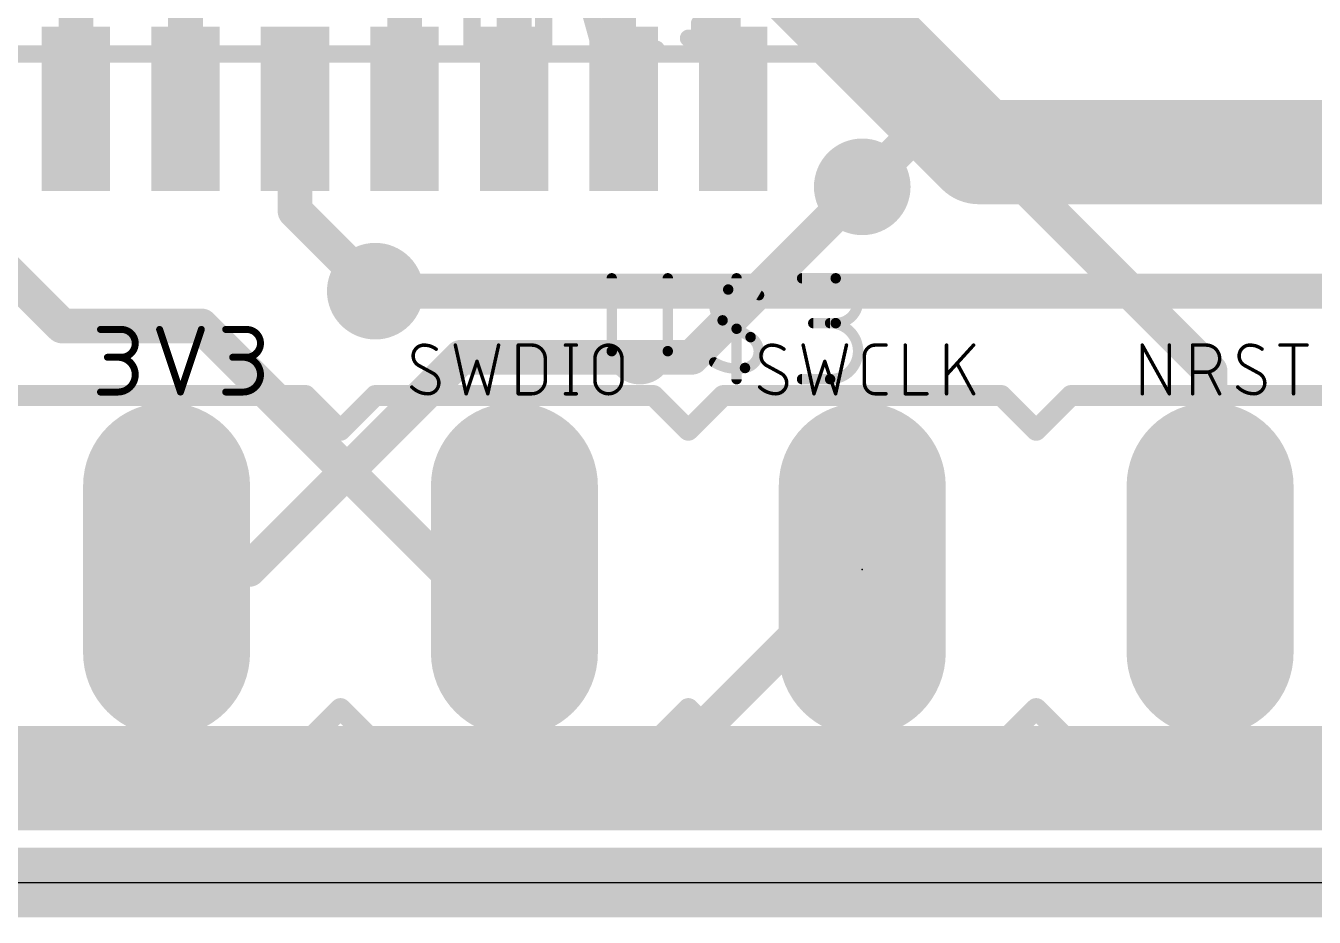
# Model space of a CAD drawing. Extents: x -0.3 to 81.4, y -1.5 to 30.2.
# Drawn here: x 33.77 to 43.18, y -0.25 to 6.26 of the extents above; entities that cross this region are included whole.
import ezdxf

# ---------------------------------------------------------------- set-up
doc = ezdxf.new("R2010")
doc.units = 0
for name, color, linetype in [('1', 12, 'CONTINUOUS'), ('16', 132, 'CONTINUOUS'), ('17', 110, 'CONTINUOUS'), ('18', 110, 'CONTINUOUS'), ('20', 31, 'CONTINUOUS'), ('21', 253, 'CONTINUOUS'), ('23', 53, 'CONTINUOUS'), ('25', 253, 'CONTINUOUS'), ('28', 253, 'CONTINUOUS'), ('51', 253, 'CONTINUOUS')]:
    doc.layers.add(name, color=color, linetype=linetype)

# ---------------------------------------------------------------- blocks, each defined once
blk = doc.blocks.new('RECT')
blk.add_solid([(-0.5, -0.5), (0.5, -0.5), (-0.5, 0.5), (0.5, 0.5)])
blk = doc.blocks.new('LONGP100')
at = {"const_width": 1}
blk.add_lwpolyline([(-0.5, 0), (0.5, 0)], dxfattribs=at)
at = {"const_width": 0.5}
for points in [[(-0.5, 0.25, 1), (-0.5, -0.25)], [(0.5, -0.25, 1), (0.5, 0.25)]]:
    blk.add_lwpolyline(points, format="xyb", dxfattribs=at)
blk = doc.blocks.new('ROUNDV')
at = {"const_width": 0.5}
blk.add_lwpolyline([(0, -0.25, 1), (0, 0.25, 1), (0, -0.25)], format="xyb", dxfattribs=at)

msp = doc.modelspace()

# ---------------------------------------------------------------- linework, layer by layer
at = {"layer": '1'}
for points, const_width in [([(34.136, 5.65), (34.136, 7.266)], 0.254), ([(34.936, 5.65), (34.936, 6.8855)], 0.254), ([(38.1, 5.686), (38.1, 6.858)], 0.254), ([(42.418, 3.7338), (39.37, 6.7818)], 0.254), ([(37.336, 6.602), (37.336, 5.65)], 0.254), ([(38.862, 5.724), (38.862, 6.604)], 0.254), ([(36.536, 5.65), (36.536, 6.39)], 0.254), ([(38.936, 5.65), (38.862, 5.724)], 0.254), ([(35.736, 5.65), (35.736, 4.904)], 0.254), ([(38.136, 5.65), (38.1, 5.686)], 0.254), ([(38.6334, 3.8354), (39.878, 5.08)], 0.254), ([(35.736, 4.904), (36.322, 4.318)], 0.254), ([(35.3993, 2.286), (36.9487, 3.8354)], 0.254), ([(36.9487, 3.8354), (38.6334, 3.8354)], 0.254), ([(42.418, 2.286), (42.418, 3.7338)], 0.254), ([(34.798, 2.286), (35.3993, 2.286)], 0.254), ([(52.2224, 0.6604), (29.6655, 0.6604)], 0.4064), ([(79.248, 0), (29.464, 0)], 0.508)]:
    msp.add_lwpolyline(points, dxfattribs=dict(at, const_width=const_width))
at = {"layer": '1', "const_width": 0.127}
for points in [[(38.9069, 5.7689, 1), (38.8171, 5.6791)], [(35.7995, 5.65, 1), (35.6725, 5.65)], [(38.1449, 5.7309, 1), (38.0551, 5.6411)], [(38.0365, 5.686, 1), (38.1635, 5.686)], [(38.0911, 5.6051, 1), (38.1809, 5.6949)], [(38.7985, 5.724, 1), (38.9255, 5.724)], [(38.8911, 5.6051, 1), (38.9809, 5.6949)], [(34.0725, 5.65, 1), (34.1995, 5.65)], [(34.8725, 5.65, 1), (34.9995, 5.65)], [(36.4725, 5.65, 1), (36.5995, 5.65)], [(37.2725, 5.65, 1), (37.3995, 5.65)], [(39.9229, 5.0351, 1), (39.8331, 5.1249)], [(35.7809, 4.9489, 1), (35.6911, 4.8591)], [(35.6725, 4.904, 1), (35.7995, 4.904)], [(36.2771, 4.2731, 1), (36.3669, 4.3629)], [(36.9487, 3.8989, 1), (36.9487, 3.7719)], [(36.9936, 3.7905, 1), (36.9038, 3.8803)], [(38.6334, 3.7719, 1), (38.6334, 3.8989)], [(38.5885, 3.8803, 1), (38.6783, 3.7905)], [(42.4815, 3.7338, 1), (42.3545, 3.7338)], [(42.3731, 3.6889, 1), (42.4629, 3.7787)], [(34.798, 2.3495, 1), (34.798, 2.2225)], [(35.3544, 2.3309, 1), (35.4442, 2.2411)], [(35.3993, 2.2225, 1), (35.3993, 2.3495)], [(42.3545, 2.286, 1), (42.4815, 2.286)]]:
    msp.add_lwpolyline(points, format="xyb", dxfattribs=at)
at = {"layer": '16'}
for points, const_width in [([(40.43, 5.632), (38.696, 7.366)], 0.762), ([(40.728, 5.334), (40.43, 5.632)], 0.762), ([(39.878, 5.08), (40.43, 5.632)], 0.254), ([(56.896, 5.334), (40.728, 5.334)], 0.762), ([(34.036, 4.064), (33.274, 4.826)], 0.254), ([(36.322, 4.318), (55.372, 4.318)], 0.254), ([(35.052, 4.064), (34.036, 4.064)], 0.254), ([(36.83, 2.286), (35.052, 4.064)], 0.254), ([(37.338, 2.286), (36.83, 2.286)], 0.254), ([(38.1, 0.508), (39.878, 2.286)], 0.254), ([(29.972, 0.762), (73.152, 0.762)], 0.762), ([(32.258, 0.508), (38.1, 0.508)], 0.254)]:
    msp.add_lwpolyline(points, dxfattribs=dict(at, const_width=const_width))
for points, const_width in [([(40.5647, 5.7667, 1), (40.2953, 5.4973)], 0.381), ([(40.2953, 5.4973, 1), (40.5647, 5.7667)], 0.381), ([(40.4749, 5.5871, 1), (40.3851, 5.6769)], 0.127), ([(40.728, 5.5245, 1), (40.728, 5.1435)], 0.381), ([(40.5933, 5.1993, 1), (40.8627, 5.4687)], 0.381), ([(39.8331, 5.1249, 1), (39.9229, 5.0351)], 0.127), ([(36.322, 4.3815, 1), (36.322, 4.2545)], 0.127), ([(34.036, 4.1275, 1), (34.036, 4.0005)], 0.127), ([(33.9911, 4.0191, 1), (34.0809, 4.1089)], 0.127), ([(35.0969, 4.1089, 1), (35.0071, 4.0191)], 0.127), ([(35.052, 4.0005, 1), (35.052, 4.1275)], 0.127), ([(36.83, 2.3495, 1), (36.83, 2.2225)], 0.127), ([(36.7851, 2.2411, 1), (36.8749, 2.3309)], 0.127), ([(37.338, 2.2225, 1), (37.338, 2.3495)], 0.127), ([(39.9229, 2.2411, 1), (39.8331, 2.3309)], 0.127), ([(38.0551, 0.5529, 1), (38.1449, 0.4631)], 0.127), ([(38.1, 0.4445, 1), (38.1, 0.5715)], 0.127)]:
    msp.add_lwpolyline(points, format="xyb", dxfattribs=dict(at, const_width=const_width))
at = {"layer": '20'}
msp.add_line((0, 0), (79.375, 0), dxfattribs=at)
at = {"layer": '21'}
for points, const_width in [([(34.3154, 4.0386), (34.4678, 4.0386)], 0.0508), ([(34.7472, 4.0386), (34.8996, 3.5814)], 0.0508), ([(34.8996, 3.5814), (35.052, 4.0386)], 0.0508), ([(35.2298, 4.0386), (35.3822, 4.0386)], 0.0508), ([(34.4678, 3.8354), (34.3662, 3.8354)], 0.0508), ([(35.3822, 3.8354), (35.2806, 3.8354)], 0.0508), ([(36.9066, 3.9243), (36.9856, 3.5687)], 0.0254), ([(37.1437, 3.5687), (37.2227, 3.9243)], 0.0254), ([(37.3659, 3.5687), (37.3659, 3.9243)], 0.0254), ([(37.3659, 3.9243), (37.4647, 3.9243)], 0.0254), ([(37.7109, 3.9243), (37.79, 3.9243)], 0.0254), ([(37.7505, 3.9243), (37.7505, 3.5687)], 0.0254), ([(39.4466, 3.9243), (39.5256, 3.5687)], 0.0254), ([(39.6837, 3.5687), (39.7627, 3.9243)], 0.0254), ([(39.8936, 3.6477), (39.8936, 3.8453)], 0.0254), ([(39.9726, 3.9243), (40.0516, 3.9243)], 0.0254), ([(40.1923, 3.9243), (40.1923, 3.5687)], 0.0254), ([(40.4935, 3.5687), (40.4935, 3.9243)], 0.0254), ([(40.6911, 3.9243), (40.4935, 3.707)], 0.0254), ([(41.9227, 3.5687), (41.9227, 3.9243)], 0.0254), ([(41.9227, 3.9243), (42.1203, 3.5687)], 0.0254), ([(42.1203, 3.5687), (42.1203, 3.9243)], 0.0254), ([(42.2905, 3.5687), (42.2905, 3.9243)], 0.0254), ([(42.2905, 3.9243), (42.3893, 3.9243)], 0.0254), ([(42.9285, 3.9243), (43.1261, 3.9243)], 0.0254), ([(43.0273, 3.5687), (43.0273, 3.9243)], 0.0254), ([(36.7467, 3.7169), (36.6381, 3.7761)], 0.0254), ([(36.9856, 3.5687), (37.0647, 3.8058)], 0.0254), ([(37.0647, 3.8058), (37.1437, 3.5687)], 0.0254), ([(37.5635, 3.8255), (37.5635, 3.6675)], 0.0254), ([(37.926, 3.6675), (37.926, 3.8255)], 0.0254), ([(38.1236, 3.8255), (38.1236, 3.6675)], 0.0254), ([(39.2867, 3.7169), (39.1781, 3.7761)], 0.0254), ([(39.5256, 3.5687), (39.6047, 3.8058)], 0.0254), ([(39.6047, 3.8058), (39.6837, 3.5687)], 0.0254), ([(40.6911, 3.5687), (40.5725, 3.786)], 0.0254), ([(42.778, 3.7169), (42.6693, 3.7761)], 0.0254), ([(42.3893, 3.7267), (42.2905, 3.7267)], 0.0254), ([(42.488, 3.5687), (42.409, 3.7267)], 0.0254), ([(35.814, 3.556), (33.528, 3.556)], 0.1524), ([(34.3154, 3.5814), (34.4424, 3.5814)], 0.0508), ([(35.2298, 3.5814), (35.3568, 3.5814)], 0.0508), ([(36.068, 3.302), (35.814, 3.556)], 0.1524), ([(36.322, 3.556), (36.068, 3.302)], 0.1524), ([(38.354, 3.556), (36.322, 3.556)], 0.1524), ([(37.4647, 3.5687), (37.3659, 3.5687)], 0.0254), ([(37.7109, 3.5687), (37.79, 3.5687)], 0.0254), ([(38.608, 3.302), (38.354, 3.556)], 0.1524), ([(38.862, 3.556), (38.608, 3.302)], 0.1524), ([(40.894, 3.556), (38.862, 3.556)], 0.1524), ([(40.0516, 3.5687), (39.9726, 3.5687)], 0.0254), ([(40.1923, 3.5687), (40.3503, 3.5687)], 0.0254), ([(41.148, 3.302), (40.894, 3.556)], 0.1524), ([(41.402, 3.556), (41.148, 3.302)], 0.1524), ([(43.434, 3.556), (41.402, 3.556)], 0.1524), ([(35.814, 1.016), (36.068, 1.27)], 0.1524), ([(36.068, 1.27), (36.322, 1.016)], 0.1524), ([(38.354, 1.016), (38.608, 1.27)], 0.1524), ([(38.608, 1.27), (38.862, 1.016)], 0.1524), ([(40.894, 1.016), (41.148, 1.27)], 0.1524), ([(41.148, 1.27), (41.402, 1.016)], 0.1524), ([(33.528, 1.016), (35.814, 1.016)], 0.1524), ([(36.322, 1.016), (38.354, 1.016)], 0.1524), ([(38.862, 1.016), (40.894, 1.016)], 0.1524), ([(41.402, 1.016), (43.434, 1.016)], 0.1524)]:
    msp.add_lwpolyline(points, dxfattribs=dict(at, const_width=const_width))
for points, const_width in [([(34.3154, 4.0513, 1), (34.3154, 4.0259)], 0.0254), ([(34.4678, 3.8354, 1), (34.4678, 4.0386)], 0.0508), ([(34.4678, 4.0513, 1), (34.4678, 4.0259)], 0.0254), ([(34.4678, 4.0259, 1), (34.4678, 4.0513)], 0.0254), ([(34.7592, 4.0426, 1), (34.7351, 4.0346)], 0.0254), ([(35.064, 4.0346, 1), (35.0399, 4.0426)], 0.0254), ([(35.2298, 4.0513, 1), (35.2298, 4.0259)], 0.0254), ([(35.3822, 3.8354, 1), (35.3822, 4.0386)], 0.0508), ([(35.3822, 4.0513, 1), (35.3822, 4.0259)], 0.0254), ([(35.3822, 4.0259, 1), (35.3822, 4.0513)], 0.0254), ([(34.3662, 3.8481, 1), (34.3662, 3.8227)], 0.0254), ([(34.4424, 3.5814, 1), (34.4424, 3.8354)], 0.0508), ([(34.4424, 3.8481, 1), (34.4424, 3.8227)], 0.0254), ([(34.4678, 3.8481, 1), (34.4678, 3.8227)], 0.0254), ([(34.4678, 3.8227, 1), (34.4678, 3.8481)], 0.0254), ([(35.2806, 3.8481, 1), (35.2806, 3.8227)], 0.0254), ([(35.3568, 3.5814, 1), (35.3568, 3.8354)], 0.0508), ([(35.3568, 3.8481, 1), (35.3568, 3.8227)], 0.0254), ([(35.3822, 3.8481, 1), (35.3822, 3.8227)], 0.0254), ([(35.3822, 3.8227, 1), (35.3822, 3.8481)], 0.0254), ([(36.6776, 3.9243, 0.4142), (36.5986, 3.8453)], 0.0254), ([(36.5986, 3.8453, 0.2656), (36.6381, 3.7761)], 0.0254), ([(36.6049, 3.8453, 1), (36.5922, 3.8453)], 0.0127), ([(36.7665, 3.8947, 0.1623), (36.6776, 3.9243)], 0.0254), ([(36.6776, 3.9306, 1), (36.6776, 3.918)], 0.0127), ([(36.6776, 3.918, 1), (36.6776, 3.9306)], 0.0127), ([(36.7627, 3.8896, 1), (36.7703, 3.8997)], 0.0127), ([(36.9128, 3.9257, 1), (36.9004, 3.9229)], 0.0127), ([(37.2289, 3.9229, 1), (37.2165, 3.9257)], 0.0127), ([(37.3723, 3.9243, 1), (37.3596, 3.9243)], 0.0127), ([(37.3659, 3.9306, 1), (37.3659, 3.918)], 0.0127), ([(37.5635, 3.8255, 0.4142), (37.4647, 3.9243)], 0.0254), ([(37.4647, 3.9306, 1), (37.4647, 3.918)], 0.0127), ([(37.4647, 3.918, 1), (37.4647, 3.9306)], 0.0127), ([(37.7109, 3.9306, 1), (37.7109, 3.918)], 0.0127), ([(37.7568, 3.9243, 1), (37.7441, 3.9243)], 0.0127), ([(37.79, 3.918, 1), (37.79, 3.9306)], 0.0127), ([(38.1235, 3.8255, 1), (37.926, 3.8255)], 0.0254), ([(39.1449, 3.8453, 1), (39.1322, 3.8453)], 0.0127), ([(39.2176, 3.9243, 0.4142), (39.1386, 3.8453)], 0.0254), ([(39.1386, 3.8453, 0.2656), (39.1781, 3.7761)], 0.0254), ([(39.3065, 3.8947, 0.1623), (39.2176, 3.9243)], 0.0254), ([(39.2176, 3.9306, 1), (39.2176, 3.918)], 0.0127), ([(39.2176, 3.918, 1), (39.2176, 3.9306)], 0.0127), ([(39.3027, 3.8896, 1), (39.3103, 3.8997)], 0.0127), ([(39.4528, 3.9257, 1), (39.4404, 3.9229)], 0.0127), ([(39.7689, 3.9229, 1), (39.7565, 3.9257)], 0.0127), ([(39.9726, 3.9243, 0.4142), (39.8936, 3.8453)], 0.0254), ([(39.8999, 3.8453, 1), (39.8872, 3.8453)], 0.0127), ([(39.9726, 3.9306, 1), (39.9726, 3.918)], 0.0127), ([(39.9726, 3.918, 1), (39.9726, 3.9306)], 0.0127), ([(40.0516, 3.918, 1), (40.0516, 3.9306)], 0.0127), ([(40.1986, 3.9243, 1), (40.1859, 3.9243)], 0.0127), ([(40.4999, 3.9243, 1), (40.4872, 3.9243)], 0.0127), ([(40.6958, 3.92, 1), (40.6864, 3.9286)], 0.0127), ([(41.9283, 3.9274, 1), (41.9171, 3.9212)], 0.0127), ([(41.929, 3.9243, 1), (41.9164, 3.9243)], 0.0127), ([(42.1266, 3.9243, 1), (42.1139, 3.9243)], 0.0127), ([(42.2968, 3.9243, 1), (42.2841, 3.9243)], 0.0127), ([(42.2905, 3.9306, 1), (42.2905, 3.918)], 0.0127), ([(42.3893, 3.7267, 1), (42.3893, 3.9243)], 0.0254), ([(42.3893, 3.9306, 1), (42.3893, 3.918)], 0.0127), ([(42.3893, 3.918, 1), (42.3893, 3.9306)], 0.0127), ([(42.7088, 3.9243, 0.4142), (42.6298, 3.8453)], 0.0254), ([(42.6298, 3.8453, 0.2656), (42.6693, 3.7761)], 0.0254), ([(42.6361, 3.8453, 1), (42.6234, 3.8453)], 0.0127), ([(42.7977, 3.8947, 0.1623), (42.7088, 3.9243)], 0.0254), ([(42.7088, 3.9306, 1), (42.7088, 3.918)], 0.0127), ([(42.7088, 3.918, 1), (42.7088, 3.9306)], 0.0127), ([(42.7939, 3.8896, 1), (42.8015, 3.8997)], 0.0127), ([(42.9285, 3.9306, 1), (42.9285, 3.918)], 0.0127), ([(43.0337, 3.9243, 1), (43.021, 3.9243)], 0.0127), ([(43.1261, 3.918, 1), (43.1261, 3.9306)], 0.0127), ([(36.5922, 3.8453, 1), (36.6049, 3.8453)], 0.0127), ([(36.6411, 3.7817, 1), (36.635, 3.7706)], 0.0127), ([(36.6349, 3.7707, 1), (36.6413, 3.7816)], 0.0127), ([(37.0707, 3.8078, 1), (37.0586, 3.8038)], 0.0127), ([(37.0707, 3.8038, 1), (37.0586, 3.8078)], 0.0127), ([(37.5698, 3.8255, 1), (37.5571, 3.8255)], 0.0127), ([(37.5571, 3.8255, 1), (37.5698, 3.8255)], 0.0127), ([(37.9323, 3.8255, 1), (37.9196, 3.8255)], 0.0127), ([(37.9196, 3.8255, 1), (37.9323, 3.8255)], 0.0127), ([(38.1299, 3.8255, 1), (38.1172, 3.8255)], 0.0127), ([(38.1172, 3.8255, 1), (38.1299, 3.8255)], 0.0127), ([(39.1322, 3.8453, 1), (39.1449, 3.8453)], 0.0127), ([(39.1811, 3.7817, 1), (39.175, 3.7706)], 0.0127), ([(39.1749, 3.7707, 1), (39.1813, 3.7816)], 0.0127), ([(39.6107, 3.8078, 1), (39.5986, 3.8038)], 0.0127), ([(39.6107, 3.8038, 1), (39.5986, 3.8078)], 0.0127), ([(39.8872, 3.8453, 1), (39.8999, 3.8453)], 0.0127), ([(40.5781, 3.7891, 1), (40.567, 3.783)], 0.0127), ([(42.6234, 3.8453, 1), (42.6361, 3.8453)], 0.0127), ([(42.6724, 3.7817, 1), (42.6663, 3.7706)], 0.0127), ([(42.6661, 3.7707, 1), (42.6725, 3.7816)], 0.0127), ([(36.7863, 3.6477, 0.2656), (36.7467, 3.7169)], 0.0254), ([(36.75, 3.7223, 1), (36.7435, 3.7114)], 0.0127), ([(36.7437, 3.7113, 1), (36.7498, 3.7224)], 0.0127), ([(37.4647, 3.5687, 0.4142), (37.5635, 3.6675)], 0.0254), ([(37.5698, 3.6675, 1), (37.5571, 3.6675)], 0.0127), ([(37.5571, 3.6675, 1), (37.5698, 3.6675)], 0.0127), ([(37.926, 3.6675, 1), (38.1236, 3.6675)], 0.0254), ([(37.9323, 3.6675, 1), (37.9196, 3.6675)], 0.0127), ([(37.9196, 3.6675, 1), (37.9323, 3.6675)], 0.0127), ([(38.1299, 3.6675, 1), (38.1172, 3.6675)], 0.0127), ([(38.1172, 3.6675, 1), (38.1299, 3.6675)], 0.0127), ([(39.3263, 3.6477, 0.2656), (39.2867, 3.7169)], 0.0254), ([(39.29, 3.7223, 1), (39.2835, 3.7114)], 0.0127), ([(39.2837, 3.7113, 1), (39.2898, 3.7224)], 0.0127), ([(40.4888, 3.7113, 1), (40.4982, 3.7027)], 0.0127), ([(42.2905, 3.7331, 1), (42.2905, 3.7204)], 0.0127), ([(42.3893, 3.7331, 1), (42.3893, 3.7204)], 0.0127), ([(42.3893, 3.7204, 1), (42.3893, 3.7331)], 0.0127), ([(42.4147, 3.7296, 1), (42.4033, 3.7239)], 0.0127), ([(42.8175, 3.6477, 0.2656), (42.778, 3.7169)], 0.0254), ([(42.7812, 3.7223, 1), (42.7747, 3.7114)], 0.0127), ([(42.7749, 3.7113, 1), (42.781, 3.7224)], 0.0127), ([(34.3154, 3.5941, 1), (34.3154, 3.5687)], 0.0254), ([(34.4424, 3.5941, 1), (34.4424, 3.5687)], 0.0254), ([(34.4424, 3.5687, 1), (34.4424, 3.5941)], 0.0254), ([(34.8875, 3.5854, 1), (34.9116, 3.5774)], 0.0254), ([(34.8875, 3.5774, 1), (34.9116, 3.5854)], 0.0254), ([(35.2298, 3.5941, 1), (35.2298, 3.5687)], 0.0254), ([(35.3568, 3.5941, 1), (35.3568, 3.5687)], 0.0254), ([(35.3568, 3.5687, 1), (35.3568, 3.5941)], 0.0254), ([(35.8409, 3.5829, 1), (35.7871, 3.5291)], 0.0762), ([(35.814, 3.5179, 1), (35.814, 3.5941)], 0.0762), ([(36.322, 3.5941, 1), (36.322, 3.5179)], 0.0762), ([(36.3489, 3.5291, 1), (36.2951, 3.5829)], 0.0762), ([(36.5887, 3.6181, 0.2), (36.7072, 3.5687)], 0.0254), ([(36.5932, 3.6226, 1), (36.5842, 3.6136)], 0.0127), ([(36.7072, 3.5687, 0.4142), (36.7863, 3.6477)], 0.0254), ([(36.7072, 3.575, 1), (36.7072, 3.5623)], 0.0127), ([(36.7072, 3.5624, 1), (36.7072, 3.575)], 0.0127), ([(36.7926, 3.6477, 1), (36.7799, 3.6477)], 0.0127), ([(36.7799, 3.6477, 1), (36.7926, 3.6477)], 0.0127), ([(36.9796, 3.5707, 1), (36.9917, 3.5667)], 0.0127), ([(36.9794, 3.5673, 1), (36.9918, 3.5701)], 0.0127), ([(37.1375, 3.5701, 1), (37.1499, 3.5673)], 0.0127), ([(37.1377, 3.5667, 1), (37.1497, 3.5707)], 0.0127), ([(37.3659, 3.5751, 1), (37.3659, 3.5624)], 0.0127), ([(37.4647, 3.575, 1), (37.4647, 3.5623)], 0.0127), ([(37.4647, 3.5624, 1), (37.4647, 3.5751)], 0.0127), ([(37.7109, 3.5751, 1), (37.7109, 3.5624)], 0.0127), ([(37.79, 3.5624, 1), (37.79, 3.5751)], 0.0127), ([(38.3809, 3.5829, 1), (38.3271, 3.5291)], 0.0762), ([(38.354, 3.5179, 1), (38.354, 3.5941)], 0.0762), ([(38.862, 3.5941, 1), (38.862, 3.5179)], 0.0762), ([(38.8889, 3.5291, 1), (38.8351, 3.5829)], 0.0762), ([(39.1287, 3.6181, 0.2), (39.2472, 3.5687)], 0.0254), ([(39.1332, 3.6226, 1), (39.1242, 3.6136)], 0.0127), ([(39.2472, 3.5687, 0.4142), (39.3263, 3.6477)], 0.0254), ([(39.2472, 3.575, 1), (39.2472, 3.5623)], 0.0127), ([(39.2472, 3.5624, 1), (39.2472, 3.575)], 0.0127), ([(39.3326, 3.6477, 1), (39.3199, 3.6477)], 0.0127), ([(39.3199, 3.6477, 1), (39.3326, 3.6477)], 0.0127), ([(39.5196, 3.5707, 1), (39.5317, 3.5667)], 0.0127), ([(39.5194, 3.5673, 1), (39.5318, 3.5701)], 0.0127), ([(39.6775, 3.5701, 1), (39.6899, 3.5673)], 0.0127), ([(39.6777, 3.5667, 1), (39.6897, 3.5707)], 0.0127), ([(39.8936, 3.6477, 0.4142), (39.9726, 3.5687)], 0.0254), ([(39.8999, 3.6477, 1), (39.8872, 3.6477)], 0.0127), ([(39.8872, 3.6477, 1), (39.8999, 3.6477)], 0.0127), ([(39.9726, 3.5751, 1), (39.9726, 3.5624)], 0.0127), ([(39.9726, 3.5624, 1), (39.9726, 3.5751)], 0.0127), ([(40.0516, 3.5624, 1), (40.0516, 3.5751)], 0.0127), ([(40.1923, 3.5751, 1), (40.1923, 3.5624)], 0.0127), ([(40.3503, 3.5624, 1), (40.3503, 3.5751)], 0.0127), ([(40.6855, 3.5657, 1), (40.6966, 3.5717)], 0.0127), ([(40.9209, 3.5829, 1), (40.8671, 3.5291)], 0.0762), ([(40.894, 3.5179, 1), (40.894, 3.5941)], 0.0762), ([(41.402, 3.5941, 1), (41.402, 3.5179)], 0.0762), ([(41.4289, 3.5291, 1), (41.3751, 3.5829)], 0.0762), ([(42.1147, 3.5656, 1), (42.1258, 3.5718)], 0.0127), ([(42.4824, 3.5659, 1), (42.4937, 3.5715)], 0.0127), ([(42.6199, 3.6181, 0.2), (42.7385, 3.5687)], 0.0254), ([(42.6244, 3.6226, 1), (42.6154, 3.6136)], 0.0127), ([(42.7385, 3.5687, 0.4142), (42.8175, 3.6477)], 0.0254), ([(42.7385, 3.575, 1), (42.7385, 3.5623)], 0.0127), ([(42.7385, 3.5624, 1), (42.7385, 3.575)], 0.0127), ([(42.8238, 3.6477, 1), (42.8111, 3.6477)], 0.0127), ([(42.8111, 3.6477, 1), (42.8238, 3.6477)], 0.0127), ([(37.3596, 3.5687, 1), (37.3723, 3.5687)], 0.0127), ([(37.7441, 3.5687, 1), (37.7568, 3.5687)], 0.0127), ([(40.1859, 3.5687, 1), (40.1986, 3.5687)], 0.0127), ([(40.4872, 3.5687, 1), (40.4999, 3.5687)], 0.0127), ([(41.9164, 3.5687, 1), (41.929, 3.5687)], 0.0127), ([(42.1139, 3.5687, 1), (42.1266, 3.5687)], 0.0127), ([(42.2841, 3.5687, 1), (42.2968, 3.5687)], 0.0127), ([(43.021, 3.5687, 1), (43.0337, 3.5687)], 0.0127), ([(36.0411, 3.3289, 1), (36.0949, 3.2751)], 0.0762), ([(36.0411, 3.2751, 1), (36.0949, 3.3289)], 0.0762), ([(38.5811, 3.3289, 1), (38.6349, 3.2751)], 0.0762), ([(38.5811, 3.2751, 1), (38.6349, 3.3289)], 0.0762), ([(41.1211, 3.3289, 1), (41.1749, 3.2751)], 0.0762), ([(41.1211, 3.2751, 1), (41.1749, 3.3289)], 0.0762), ([(36.0949, 1.2969, 1), (36.0411, 1.2431)], 0.0762), ([(36.0949, 1.2431, 1), (36.0411, 1.2969)], 0.0762), ([(38.6349, 1.2969, 1), (38.5811, 1.2431)], 0.0762), ([(38.6349, 1.2431, 1), (38.5811, 1.2969)], 0.0762), ([(41.1749, 1.2969, 1), (41.1211, 1.2431)], 0.0762), ([(41.1749, 1.2431, 1), (41.1211, 1.2969)], 0.0762), ([(35.7871, 1.0429, 1), (35.8409, 0.9891)], 0.0762), ([(35.814, 0.9779, 1), (35.814, 1.0541)], 0.0762), ([(36.322, 1.0541, 1), (36.322, 0.9779)], 0.0762), ([(36.2951, 0.9891, 1), (36.3489, 1.0429)], 0.0762), ([(38.3271, 1.0429, 1), (38.3809, 0.9891)], 0.0762), ([(38.354, 0.9779, 1), (38.354, 1.0541)], 0.0762), ([(38.862, 1.0541, 1), (38.862, 0.9779)], 0.0762), ([(38.8351, 0.9891, 1), (38.8889, 1.0429)], 0.0762), ([(40.8671, 1.0429, 1), (40.9209, 0.9891)], 0.0762), ([(40.894, 0.9779, 1), (40.894, 1.0541)], 0.0762), ([(41.402, 1.0541, 1), (41.402, 0.9779)], 0.0762), ([(41.3751, 0.9891, 1), (41.4289, 1.0429)], 0.0762)]:
    msp.add_lwpolyline(points, format="xyb", dxfattribs=dict(at, const_width=const_width))
at = {"layer": '23'}
msp.add_point((39.878, 2.286), dxfattribs=at)
at = {"layer": '25'}
for points, const_width in [([(38.0678, 4.4119, 1), (38.0297, 4.4119)], 0.0381), ([(38.4771, 4.4119, 1), (38.439, 4.4119)], 0.0381), ([(38.9796, 4.4119, 1), (38.9415, 4.4119)], 0.0381), ([(39.4387, 4.431, 1), (39.4387, 4.3929)], 0.0381), ([(39.6842, 4.431, 1), (39.6842, 4.3929)], 0.0381), ([(39.6842, 4.0845, 1), (39.6842, 4.4119)], 0.0762), ([(39.6842, 4.3929, 1), (39.6842, 4.431)], 0.0381), ([(38.8992, 4.33, 0.6917), (38.8582, 4.105)], 0.0762), ([(38.8957, 4.3488, 1), (38.9026, 4.3113)], 0.0381), ([(39.1242, 4.2891, 0.1823), (38.8992, 4.3301)], 0.0762), ([(38.9026, 4.3113, 1), (38.8957, 4.3488)], 0.0381), ([(39.1144, 4.2728, 1), (39.134, 4.3055)], 0.0381), ([(38.868, 4.1213, 1), (38.8484, 4.0886)], 0.0381), ([(38.8484, 4.0886, 1), (38.868, 4.1213)], 0.0381), ([(38.9703, 4.0599, 1), (38.9507, 4.0273)], 0.0381), ([(38.9507, 4.0273, 1), (38.9703, 4.0599)], 0.0381), ([(39.5205, 4.1036, 1), (39.5205, 4.0655)], 0.0381), ([(39.6433, 4.1036, 1), (39.6433, 4.0655)], 0.0381), ([(39.6433, 3.6753, 1), (39.6433, 4.0845)], 0.0762), ([(39.6842, 4.1036, 1), (39.6842, 4.0655)], 0.0381), ([(39.6842, 4.0655, 1), (39.6842, 4.1036)], 0.0381), ([(39.0219, 3.7571, 0.6917), (39.0628, 3.9822)], 0.0762), ([(39.0726, 3.9986, 1), (39.053, 3.9659)], 0.0381), ([(39.053, 3.9659, 1), (39.0726, 3.9986)], 0.0381), ([(38.0678, 3.8799, 1), (38.0297, 3.8799)], 0.0381), ([(38.0297, 3.8799, 1), (38.0678, 3.8799)], 0.0381), ([(38.0488, 3.8799, 1), (38.458, 3.8799)], 0.0762), ([(38.4771, 3.8799, 1), (38.439, 3.8799)], 0.0381), ([(38.439, 3.8799, 1), (38.4771, 3.8799)], 0.0381), ([(38.7968, 3.7981, 0.1823), (39.0219, 3.7571)], 0.0762), ([(38.8067, 3.8144, 1), (38.787, 3.7817)], 0.0381), ([(39.0185, 3.7759, 1), (39.0253, 3.7384)], 0.0381), ([(39.0253, 3.7384, 1), (39.0185, 3.7759)], 0.0381), ([(38.9415, 3.6753, 1), (38.9796, 3.6753)], 0.0381), ([(39.4387, 3.6944, 1), (39.4387, 3.6563)], 0.0381), ([(39.6433, 3.6944, 1), (39.6433, 3.6563)], 0.0381), ([(39.6433, 3.6563, 1), (39.6433, 3.6944)], 0.0381)]:
    msp.add_lwpolyline(points, format="xyb", dxfattribs=dict(at, const_width=const_width))
at = {"layer": '25', "const_width": 0.0762}
for points in [[(38.0488, 4.4119), (38.0488, 3.8799)], [(38.458, 3.8799), (38.458, 4.4119)], [(38.9605, 3.6753), (38.9605, 4.4119)], [(39.4387, 4.4119), (39.6842, 4.4119)], [(38.9605, 4.0436), (38.8582, 4.105)], [(38.9605, 4.0436), (39.0628, 3.9822)], [(39.6842, 4.0845), (39.5205, 4.0845)], [(39.4387, 3.6753), (39.6433, 3.6753)]]:
    msp.add_lwpolyline(points, dxfattribs=at)
at = {"layer": '28', "const_width": 0.127}
for points in [[(37.0287, 6.0579), (37.0287, 6.5405)], [(37.8416, 6.5405), (37.9756, 6.0579)], [(38.7705, 6.5405), (38.8778, 6.1651)], [(37.338, 6.0579), (37.338, 6.3796)], [(37.5525, 6.3796), (37.5525, 6.1383)], [(38.6901, 6.2724), (38.6901, 6.0579)], [(38.8778, 6.1651), (38.6096, 6.1651)], [(37.4721, 6.0579), (37.338, 6.0579)], [(38.3731, 6.0847), (38.3463, 6.0847)], [(38.3463, 6.0847), (38.3463, 6.0579)], [(38.3463, 6.0579), (38.3731, 6.0579)], [(38.3731, 6.0579), (38.3731, 6.0847)]]:
    msp.add_lwpolyline(points, dxfattribs=at)
at = {"layer": '28'}
for points, const_width in [([(38.7218, 6.2724, 1), (38.6583, 6.2724)], 0.0635), ([(38.6096, 6.1969, 1), (38.6096, 6.1334)], 0.0635), ([(38.8778, 6.1334, 1), (38.8778, 6.1969)], 0.0635), ([(37.338, 6.0896, 1), (37.338, 6.0262)], 0.0635), ([(37.4721, 6.0579, 0.4142), (37.5525, 6.1383)], 0.127), ([(37.4721, 6.0896, 1), (37.4721, 6.0262)], 0.0635), ([(37.4721, 6.0262, 1), (37.4721, 6.0896)], 0.0635), ([(37.5843, 6.1383, 1), (37.5208, 6.1383)], 0.0635), ([(37.5208, 6.1383, 1), (37.5843, 6.1383)], 0.0635), ([(38.378, 6.0847, 1), (38.3145, 6.0847)], 0.0635), ([(38.3463, 6.1165, 1), (38.3463, 6.053)], 0.0635), ([(38.3463, 6.0896, 1), (38.3463, 6.0262)], 0.0635), ([(38.4048, 6.0847, 1), (38.3413, 6.0847)], 0.0635), ([(38.3731, 6.053, 1), (38.3731, 6.1165)], 0.0635), ([(38.3731, 6.0262, 1), (38.3731, 6.0896)], 0.0635), ([(38.8472, 6.1564, 1), (38.9083, 6.1739)], 0.0635), ([(36.997, 6.0579, 1), (37.0605, 6.0579)], 0.0635), ([(37.3063, 6.0579, 1), (37.3698, 6.0579)], 0.0635), ([(37.945, 6.0494, 1), (38.0062, 6.0664)], 0.0635), ([(38.3145, 6.0579, 1), (38.378, 6.0579)], 0.0635), ([(38.3413, 6.0579, 1), (38.4048, 6.0579)], 0.0635), ([(38.6583, 6.0579, 1), (38.7218, 6.0579)], 0.0635)]:
    msp.add_lwpolyline(points, format="xyb", dxfattribs=dict(at, const_width=const_width))
at = {"layer": '51'}
for points, const_width in [([(39.986, 6.05), (39.986, 13.75)], 0.127), ([(32.286, 6.05), (39.986, 6.05)], 0.127), ([(35.052, 3.048), (34.544, 3.048)], 0.1524), ([(34.544, 3.048), (34.544, 2.794)], 0.1524), ([(35.052, 2.794), (35.052, 3.048)], 0.1524), ([(37.592, 3.048), (37.084, 3.048)], 0.1524), ([(37.084, 3.048), (37.084, 2.794)], 0.1524), ([(37.592, 2.794), (37.592, 3.048)], 0.1524), ([(40.132, 3.048), (39.624, 3.048)], 0.1524), ([(39.624, 3.048), (39.624, 2.794)], 0.1524), ([(40.132, 2.794), (40.132, 3.048)], 0.1524), ([(42.672, 3.048), (42.164, 3.048)], 0.1524), ([(42.164, 3.048), (42.164, 2.794)], 0.1524), ([(42.672, 2.794), (42.672, 3.048)], 0.1524), ([(34.544, 2.794), (34.29, 2.794)], 0.1524), ([(34.29, 2.794), (34.29, 1.778)], 0.1524), ([(35.306, 2.794), (35.052, 2.794)], 0.1524), ([(35.306, 1.778), (35.306, 2.794)], 0.1524), ([(37.084, 2.794), (36.83, 2.794)], 0.1524), ([(36.83, 2.794), (36.83, 1.778)], 0.1524), ([(37.846, 2.794), (37.592, 2.794)], 0.1524), ([(37.846, 1.778), (37.846, 2.794)], 0.1524), ([(39.624, 2.794), (39.37, 2.794)], 0.1524), ([(39.37, 2.794), (39.37, 1.778)], 0.1524), ([(40.386, 2.794), (40.132, 2.794)], 0.1524), ([(40.386, 1.778), (40.386, 2.794)], 0.1524), ([(42.164, 2.794), (41.91, 2.794)], 0.1524), ([(41.91, 2.794), (41.91, 1.778)], 0.1524), ([(42.926, 2.794), (42.672, 2.794)], 0.1524), ([(42.926, 1.778), (42.926, 2.794)], 0.1524), ([(34.29, 1.778), (34.544, 1.778)], 0.1524), ([(34.544, 1.778), (34.544, 1.524)], 0.1524), ([(35.052, 1.524), (35.052, 1.778)], 0.1524), ([(35.052, 1.778), (35.306, 1.778)], 0.1524), ([(36.83, 1.778), (37.084, 1.778)], 0.1524), ([(37.084, 1.778), (37.084, 1.524)], 0.1524), ([(37.592, 1.524), (37.592, 1.778)], 0.1524), ([(37.592, 1.778), (37.846, 1.778)], 0.1524), ([(39.37, 1.778), (39.624, 1.778)], 0.1524), ([(39.624, 1.778), (39.624, 1.524)], 0.1524), ([(40.132, 1.524), (40.132, 1.778)], 0.1524), ([(40.132, 1.778), (40.386, 1.778)], 0.1524), ([(41.91, 1.778), (42.164, 1.778)], 0.1524), ([(42.164, 1.778), (42.164, 1.524)], 0.1524), ([(42.672, 1.524), (42.672, 1.778)], 0.1524), ([(42.672, 1.778), (42.926, 1.778)], 0.1524), ([(34.544, 1.524), (35.052, 1.524)], 0.1524), ([(37.084, 1.524), (37.592, 1.524)], 0.1524), ([(39.624, 1.524), (40.132, 1.524)], 0.1524), ([(42.164, 1.524), (42.672, 1.524)], 0.1524)]:
    msp.add_lwpolyline(points, dxfattribs=dict(at, const_width=const_width))
for points, const_width in [([(39.9543, 6.05, 1), (40.0178, 6.05)], 0.0635), ([(39.986, 6.0183, 1), (39.986, 6.0818)], 0.0635), ([(34.544, 3.0861, 1), (34.544, 3.0099)], 0.0762), ([(34.5821, 3.048, 1), (34.5059, 3.048)], 0.0762), ([(35.0901, 3.048, 1), (35.0139, 3.048)], 0.0762), ([(35.052, 3.0099, 1), (35.052, 3.0861)], 0.0762), ([(37.084, 3.0861, 1), (37.084, 3.0099)], 0.0762), ([(37.1221, 3.048, 1), (37.0459, 3.048)], 0.0762), ([(37.6301, 3.048, 1), (37.5539, 3.048)], 0.0762), ([(37.592, 3.0099, 1), (37.592, 3.0861)], 0.0762), ([(39.624, 3.0861, 1), (39.624, 3.0099)], 0.0762), ([(39.6621, 3.048, 1), (39.5859, 3.048)], 0.0762), ([(40.1701, 3.048, 1), (40.0939, 3.048)], 0.0762), ([(40.132, 3.0099, 1), (40.132, 3.0861)], 0.0762), ([(42.164, 3.0861, 1), (42.164, 3.0099)], 0.0762), ([(42.2021, 3.048, 1), (42.1259, 3.048)], 0.0762), ([(42.7101, 3.048, 1), (42.6339, 3.048)], 0.0762), ([(42.672, 3.0099, 1), (42.672, 3.0861)], 0.0762), ([(34.29, 2.8321, 1), (34.29, 2.7559)], 0.0762), ([(34.3281, 2.794, 1), (34.2519, 2.794)], 0.0762), ([(34.5059, 2.794, 1), (34.5821, 2.794)], 0.0762), ([(34.544, 2.7559, 1), (34.544, 2.8321)], 0.0762), ([(35.052, 2.8321, 1), (35.052, 2.7559)], 0.0762), ([(35.0139, 2.794, 1), (35.0901, 2.794)], 0.0762), ([(35.3441, 2.794, 1), (35.2679, 2.794)], 0.0762), ([(35.306, 2.7559, 1), (35.306, 2.8321)], 0.0762), ([(36.83, 2.8321, 1), (36.83, 2.7559)], 0.0762), ([(36.8681, 2.794, 1), (36.7919, 2.794)], 0.0762), ([(37.0459, 2.794, 1), (37.1221, 2.794)], 0.0762), ([(37.084, 2.7559, 1), (37.084, 2.8321)], 0.0762), ([(37.592, 2.8321, 1), (37.592, 2.7559)], 0.0762), ([(37.5539, 2.794, 1), (37.6301, 2.794)], 0.0762), ([(37.8841, 2.794, 1), (37.8079, 2.794)], 0.0762), ([(37.846, 2.7559, 1), (37.846, 2.8321)], 0.0762), ([(39.37, 2.8321, 1), (39.37, 2.7559)], 0.0762), ([(39.4081, 2.794, 1), (39.3319, 2.794)], 0.0762), ([(39.5859, 2.794, 1), (39.6621, 2.794)], 0.0762), ([(39.624, 2.7559, 1), (39.624, 2.8321)], 0.0762), ([(40.132, 2.8321, 1), (40.132, 2.7559)], 0.0762), ([(40.0939, 2.794, 1), (40.1701, 2.794)], 0.0762), ([(40.4241, 2.794, 1), (40.3479, 2.794)], 0.0762), ([(40.386, 2.7559, 1), (40.386, 2.8321)], 0.0762), ([(41.91, 2.8321, 1), (41.91, 2.7559)], 0.0762), ([(41.9481, 2.794, 1), (41.8719, 2.794)], 0.0762), ([(42.1259, 2.794, 1), (42.2021, 2.794)], 0.0762), ([(42.164, 2.7559, 1), (42.164, 2.8321)], 0.0762), ([(42.672, 2.8321, 1), (42.672, 2.7559)], 0.0762), ([(42.6339, 2.794, 1), (42.7101, 2.794)], 0.0762), ([(42.9641, 2.794, 1), (42.8879, 2.794)], 0.0762), ([(42.926, 2.7559, 1), (42.926, 2.8321)], 0.0762), ([(34.29, 1.8161, 1), (34.29, 1.7399)], 0.0762), ([(34.2519, 1.778, 1), (34.3281, 1.778)], 0.0762), ([(34.5821, 1.778, 1), (34.5059, 1.778)], 0.0762), ([(34.544, 1.7399, 1), (34.544, 1.8161)], 0.0762), ([(35.0901, 1.778, 1), (35.0139, 1.778)], 0.0762), ([(35.052, 1.8161, 1), (35.052, 1.7399)], 0.0762), ([(35.2679, 1.778, 1), (35.3441, 1.778)], 0.0762), ([(35.306, 1.7399, 1), (35.306, 1.8161)], 0.0762), ([(36.83, 1.8161, 1), (36.83, 1.7399)], 0.0762), ([(36.7919, 1.778, 1), (36.8681, 1.778)], 0.0762), ([(37.1221, 1.778, 1), (37.0459, 1.778)], 0.0762), ([(37.084, 1.7399, 1), (37.084, 1.8161)], 0.0762), ([(37.6301, 1.778, 1), (37.5539, 1.778)], 0.0762), ([(37.592, 1.8161, 1), (37.592, 1.7399)], 0.0762), ([(37.8079, 1.778, 1), (37.8841, 1.778)], 0.0762), ([(37.846, 1.7399, 1), (37.846, 1.8161)], 0.0762), ([(39.37, 1.8161, 1), (39.37, 1.7399)], 0.0762), ([(39.3319, 1.778, 1), (39.4081, 1.778)], 0.0762), ([(39.6621, 1.778, 1), (39.5859, 1.778)], 0.0762), ([(39.624, 1.7399, 1), (39.624, 1.8161)], 0.0762), ([(40.1701, 1.778, 1), (40.0939, 1.778)], 0.0762), ([(40.132, 1.8161, 1), (40.132, 1.7399)], 0.0762), ([(40.3479, 1.778, 1), (40.4241, 1.778)], 0.0762), ([(40.386, 1.7399, 1), (40.386, 1.8161)], 0.0762), ([(41.91, 1.8161, 1), (41.91, 1.7399)], 0.0762), ([(41.8719, 1.778, 1), (41.9481, 1.778)], 0.0762), ([(42.2021, 1.778, 1), (42.1259, 1.778)], 0.0762), ([(42.164, 1.7399, 1), (42.164, 1.8161)], 0.0762), ([(42.7101, 1.778, 1), (42.6339, 1.778)], 0.0762), ([(42.672, 1.8161, 1), (42.672, 1.7399)], 0.0762), ([(42.8879, 1.778, 1), (42.9641, 1.778)], 0.0762), ([(42.926, 1.7399, 1), (42.926, 1.8161)], 0.0762), ([(34.544, 1.5621, 1), (34.544, 1.4859)], 0.0762), ([(35.052, 1.4859, 1), (35.052, 1.5621)], 0.0762), ([(37.084, 1.5621, 1), (37.084, 1.4859)], 0.0762), ([(37.592, 1.4859, 1), (37.592, 1.5621)], 0.0762), ([(39.624, 1.5621, 1), (39.624, 1.4859)], 0.0762), ([(40.132, 1.4859, 1), (40.132, 1.5621)], 0.0762), ([(42.164, 1.5621, 1), (42.164, 1.4859)], 0.0762), ([(42.672, 1.4859, 1), (42.672, 1.5621)], 0.0762), ([(34.5059, 1.524, 1), (34.5821, 1.524)], 0.0762), ([(35.0139, 1.524, 1), (35.0901, 1.524)], 0.0762), ([(37.0459, 1.524, 1), (37.1221, 1.524)], 0.0762), ([(37.5539, 1.524, 1), (37.6301, 1.524)], 0.0762), ([(39.5859, 1.524, 1), (39.6621, 1.524)], 0.0762), ([(40.0939, 1.524, 1), (40.1701, 1.524)], 0.0762), ([(42.1259, 1.524, 1), (42.2021, 1.524)], 0.0762), ([(42.6339, 1.524, 1), (42.7101, 1.524)], 0.0762)]:
    msp.add_lwpolyline(points, format="xyb", dxfattribs=dict(at, const_width=const_width))

# ---------------------------------------------------------------- block references
at = {"layer": '1', "xscale": 0.5, "yscale": 1.2, "rotation": 180}
for p in [(34.136, 5.65), (34.936, 5.65), (35.736, 5.65), (36.536, 5.65), (37.336, 5.65), (38.136, 5.65), (38.936, 5.65)]:
    msp.add_blockref('RECT', p, dxfattribs=at)
at = {"layer": '17', "xscale": 1.2192, "yscale": 1.2192, "rotation": 270}
for p in [(34.798, 2.286), (34.798, 2.286), (37.338, 2.286), (37.338, 2.286), (39.878, 2.286), (39.878, 2.286), (42.418, 2.286), (42.418, 2.286)]:
    msp.add_blockref('LONGP100', p, dxfattribs=at)
at = {"layer": '18', "xscale": 0.7056, "yscale": 0.7056}
for p in [(39.878, 5.08), (39.878, 5.08), (36.322, 4.318), (36.322, 4.318)]:
    msp.add_blockref('ROUNDV', p, dxfattribs=at)
at = {"layer": '51', "xscale": 0.254, "yscale": 0.508, "rotation": 180}
for p in [(34.798, 2.794), (37.338, 2.794), (39.878, 2.794), (42.418, 2.794), (34.798, 1.778), (37.338, 1.778), (39.878, 1.778), (42.418, 1.778)]:
    msp.add_blockref('RECT', p, dxfattribs=at)

doc.saveas('drawing.dxf')
